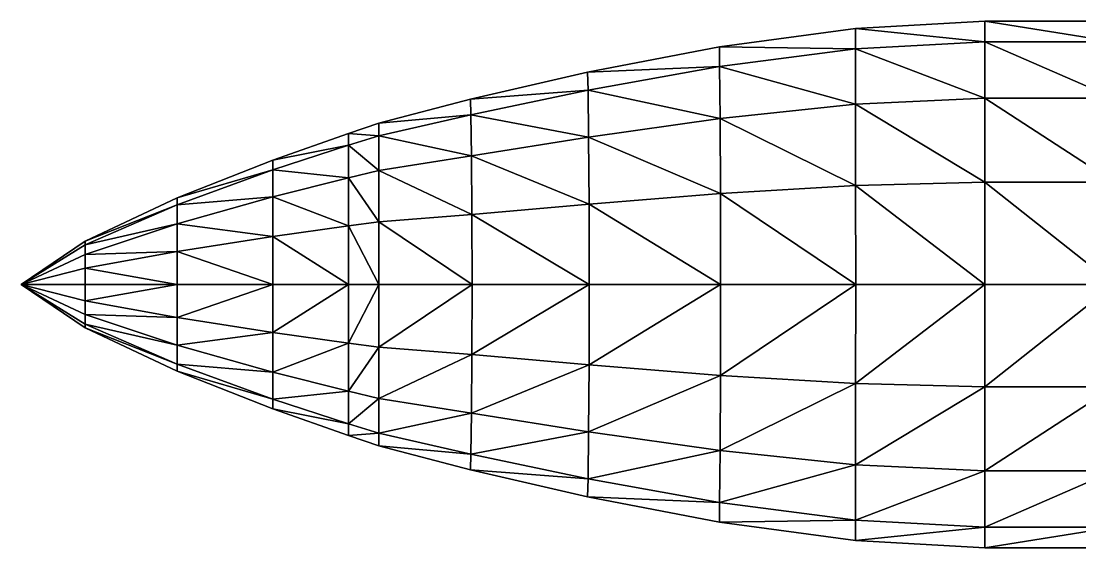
# Model space of a CAD drawing. Extents: x 0 to 32.6, y -11.9 to 11.9.
# Drawn here: x 0 to 4.921, y -1.225 to 1.225 of the extents above; entities that cross this region are included whole.
import ezdxf

# ---------------------------------------------------------------- set-up
doc = ezdxf.new("R2010")
doc.units = 0

msp = doc.modelspace()

# ---------------------------------------------------------------- linework, layer by layer
for points in [[(3.2455, 1.105), (3.8773, 1.1913), (3.8777, 1.0964, -0.2868)], [(3.8777, 1.0964, 0.2868), (3.8773, 1.1913), (3.2455, 1.105)], [(3.8773, 1.1913), (4.4797, 1.225), (4.4797, 1.1287, -0.2918)], [(4.4797, 1.1287, 0.2918), (4.4797, 1.225), (3.8773, 1.1913)], [(3.8773, 1.1913), (4.4797, 1.1287, -0.2918), (3.8777, 1.0964, -0.2868)], [(3.8777, 1.0964, 0.2868), (4.4797, 1.1287, 0.2918), (3.8773, 1.1913)], [(4.4797, 1.225), (5.0801, 1.225), (5.0801, 1.1287, -0.2918)], [(4.4797, 1.225), (5.0801, 1.1287, -0.2918), (4.4797, 1.1287, -0.2918)], [(4.4797, 1.1287, 0.2918), (5.0801, 1.1287, 0.2918), (4.4797, 1.225)], [(5.0801, 1.1287, 0.2918), (5.0801, 1.225), (4.4797, 1.225)], [(2.6331, 0.9881), (3.2455, 1.105), (3.2465, 1.0143, -0.2729)], [(3.2465, 1.0143, 0.2729), (3.2455, 1.105), (2.6331, 0.9881)], [(3.2455, 1.105), (3.8777, 1.0964, -0.2868), (3.2465, 1.0143, -0.2729)], [(3.2465, 1.0143, 0.2729), (3.8777, 1.0964, 0.2868), (3.2455, 1.105)], [(3.2465, 1.0143, -0.2729), (3.8777, 1.0964, -0.2868), (3.8783, 0.8393, -0.5201)], [(3.8783, 0.8393, 0.5201), (3.8777, 1.0964, 0.2868), (3.2465, 1.0143, 0.2729)], [(3.8777, 1.0964, -0.2868), (4.4797, 1.1287, -0.2918), (4.4797, 0.866, -0.5302)], [(4.4797, 0.866, 0.5302), (4.4797, 1.1287, 0.2918), (3.8777, 1.0964, 0.2868)], [(3.8777, 1.0964, -0.2868), (4.4797, 0.866, -0.5302), (3.8783, 0.8393, -0.5201)], [(3.8783, 0.8393, 0.5201), (4.4797, 0.866, 0.5302), (3.8777, 1.0964, 0.2868)], [(4.4797, 1.1287, -0.2918), (5.0801, 1.1287, -0.2918), (5.0801, 0.866, -0.5302)], [(4.4797, 1.1287, -0.2918), (5.0801, 0.866, -0.5302), (4.4797, 0.866, -0.5302)], [(4.4797, 0.866, 0.5302), (5.0801, 0.866, 0.5302), (4.4797, 1.1287, 0.2918)], [(5.0801, 0.866, 0.5302), (5.0801, 1.1287, 0.2918), (4.4797, 1.1287, 0.2918)], [(2.0893, 0.8624), (2.6331, 0.9881), (2.6347, 0.9046, -0.2518)], [(2.6347, 0.9046, 0.2518), (2.6331, 0.9881), (2.0893, 0.8624)], [(2.6331, 0.9881), (3.2465, 1.0143, -0.2729), (2.6347, 0.9046, -0.2518)], [(2.6347, 0.9046, 0.2518), (3.2465, 1.0143, 0.2729), (2.6331, 0.9881)], [(2.6347, 0.9046, -0.2518), (3.2465, 1.0143, -0.2729), (3.2485, 0.7725, -0.4927)], [(3.2485, 0.7725, 0.4927), (3.2465, 1.0143, 0.2729), (2.6347, 0.9046, 0.2518)], [(3.2465, 1.0143, -0.2729), (3.8783, 0.8393, -0.5201), (3.2485, 0.7725, -0.4927)], [(3.2485, 0.7725, 0.4927), (3.8783, 0.8393, 0.5201), (3.2465, 1.0143, 0.2729)], [(2.0893, 0.8624), (2.6347, 0.9046, -0.2518), (2.0906, 0.7895, -0.2251)], [(2.0906, 0.7895, 0.2251), (2.6347, 0.9046, 0.2518), (2.0893, 0.8624)], [(2.0906, 0.7895, -0.2251), (2.6347, 0.9046, -0.2518), (2.6376, 0.6854, -0.4527)], [(2.6376, 0.6854, 0.4527), (2.6347, 0.9046, 0.2518), (2.0906, 0.7895, 0.2251)], [(2.6347, 0.9046, -0.2518), (3.2485, 0.7725, -0.4927), (2.6376, 0.6854, -0.4527)], [(2.6376, 0.6854, 0.4527), (3.2485, 0.7725, 0.4927), (2.6347, 0.9046, 0.2518)], [(1.6629, 0.75), (2.0893, 0.8624), (2.0906, 0.7895, -0.2251)], [(2.0906, 0.7895, 0.2251), (2.0893, 0.8624), (1.6629, 0.75)], [(3.2485, 0.7725, -0.4927), (3.8783, 0.8393, -0.5201), (3.8788, 0.4612, -0.6753)], [(3.8788, 0.4612, 0.6753), (3.8783, 0.8393, 0.5201), (3.2485, 0.7725, 0.4927)], [(3.8783, 0.8393, -0.5201), (4.4797, 0.866, -0.5302), (4.4797, 0.4766, -0.691)], [(4.4797, 0.4766, 0.691), (4.4797, 0.866, 0.5302), (3.8783, 0.8393, 0.5201)], [(3.8783, 0.8393, -0.5201), (4.4797, 0.4766, -0.691), (3.8788, 0.4612, -0.6753)], [(3.8788, 0.4612, 0.6753), (4.4797, 0.4766, 0.691), (3.8783, 0.8393, 0.5201)], [(4.4797, 0.866, -0.5302), (5.0801, 0.866, -0.5302), (5.0801, 0.4766, -0.691)], [(4.4797, 0.866, -0.5302), (5.0801, 0.4766, -0.691), (4.4797, 0.4766, -0.691)], [(4.4797, 0.4766, 0.691), (5.0801, 0.4766, 0.691), (4.4797, 0.866, 0.5302)], [(5.0801, 0.4766, 0.691), (5.0801, 0.866, 0.5302), (4.4797, 0.866, 0.5302)], [(1.6629, 0.75), (2.0906, 0.7895, -0.2251), (1.6629, 0.691, -0.1945)], [(1.6629, 0.691, -0.1945), (2.0906, 0.7895, -0.2251), (2.0933, 0.5981, -0.4048)], [(2.0933, 0.5981, 0.4048), (2.0906, 0.7895, 0.2251), (1.6629, 0.691, 0.1945)], [(1.6629, 0.691, 0.1945), (2.0906, 0.7895, 0.2251), (1.6629, 0.75)], [(2.0906, 0.7895, -0.2251), (2.6376, 0.6854, -0.4527), (2.0933, 0.5981, -0.4048)], [(2.0933, 0.5981, 0.4048), (2.6376, 0.6854, 0.4527), (2.0906, 0.7895, 0.2251)], [(1.5209, 0.703), (1.6629, 0.75), (1.6629, 0.691, -0.1945)], [(1.6629, 0.691, 0.1945), (1.6629, 0.75), (1.5209, 0.703)], [(2.6376, 0.6854, -0.4527), (3.2485, 0.7725, -0.4927), (3.25, 0.4229, -0.6345)], [(3.25, 0.4229, 0.6345), (3.2485, 0.7725, 0.4927), (2.6376, 0.6854, 0.4527)], [(3.2485, 0.7725, -0.4927), (3.8788, 0.4612, -0.6753), (3.25, 0.4229, -0.6345)], [(3.25, 0.4229, 0.6345), (3.8788, 0.4612, 0.6753), (3.2485, 0.7725, 0.4927)], [(1.1704, 0.5789), (1.5209, 0.703), (1.5209, 0.6475, -0.1857)], [(1.5209, 0.6475, 0.1857), (1.5209, 0.703), (1.1704, 0.5789)], [(1.5209, 0.703), (1.6629, 0.691, -0.1945), (1.5209, 0.6475, -0.1857)], [(1.5209, 0.6475, 0.1857), (1.6629, 0.691, 0.1945), (1.5209, 0.703)], [(1.5209, 0.6475, -0.1857), (1.6629, 0.691, -0.1945), (1.6629, 0.5302, -0.3535)], [(1.6629, 0.5302, 0.3535), (1.6629, 0.691, 0.1945), (1.5209, 0.6475, 0.1857)], [(1.6629, 0.691, -0.1945), (2.0933, 0.5981, -0.4048), (1.6629, 0.5302, -0.3535)], [(1.6629, 0.5302, 0.3535), (2.0933, 0.5981, 0.4048), (1.6629, 0.691, 0.1945)], [(1.1704, 0.5789), (1.5209, 0.6475, -0.1857), (1.1704, 0.5327, -0.1602)], [(1.1704, 0.5327, -0.1602), (1.5209, 0.6475, -0.1857), (1.5209, 0.4964, -0.338)], [(1.5209, 0.4964, 0.338), (1.5209, 0.6475, 0.1857), (1.1704, 0.5327, 0.1602)], [(1.1704, 0.5327, 0.1602), (1.5209, 0.6475, 0.1857), (1.1704, 0.5789)], [(1.5209, 0.6475, -0.1857), (1.6629, 0.5302, -0.3535), (1.5209, 0.4964, -0.338)], [(1.5209, 0.4964, 0.338), (1.6629, 0.5302, 0.3535), (1.5209, 0.6475, 0.1857)], [(2.0933, 0.5981, -0.4048), (2.6376, 0.6854, -0.4527), (2.6399, 0.3739, -0.5787)], [(2.6399, 0.3739, 0.5787), (2.6376, 0.6854, 0.4527), (2.0933, 0.5981, 0.4048)], [(2.6376, 0.6854, -0.4527), (3.25, 0.4229, -0.6345), (2.6399, 0.3739, -0.5787)], [(2.6399, 0.3739, 0.5787), (3.25, 0.4229, 0.6345), (2.6376, 0.6854, 0.4527)], [(1.6629, 0.5302, -0.3535), (2.0933, 0.5981, -0.4048), (2.0953, 0.3262, -0.5174)], [(2.0953, 0.3262, 0.5174), (2.0933, 0.5981, 0.4048), (1.6629, 0.5302, 0.3535)], [(2.0933, 0.5981, -0.4048), (2.6399, 0.3739, -0.5787), (2.0953, 0.3262, -0.5174)], [(2.0953, 0.3262, 0.5174), (2.6399, 0.3739, 0.5787), (2.0933, 0.5981, 0.4048)], [(0.7247, 0.4033), (1.1704, 0.5789), (1.1704, 0.5327, -0.1602)], [(1.1704, 0.5327, 0.1602), (1.1704, 0.5789), (0.7247, 0.4033)], [(0.7247, 0.4033), (1.1704, 0.5327, -0.1602), (0.7247, 0.3706, -0.1196)], [(0.7247, 0.3706, -0.1196), (1.1704, 0.5327, -0.1602), (1.1704, 0.4074, -0.2929)], [(1.1704, 0.4074, 0.2929), (1.1704, 0.5327, 0.1602), (0.7247, 0.3706, 0.1196)], [(0.7247, 0.3706, 0.1196), (1.1704, 0.5327, 0.1602), (0.7247, 0.4033)], [(1.1704, 0.5327, -0.1602), (1.5209, 0.4964, -0.338), (1.1704, 0.4074, -0.2929)], [(1.1704, 0.4074, 0.2929), (1.5209, 0.4964, 0.338), (1.1704, 0.5327, 0.1602)], [(1.1704, 0.4074, -0.2929), (1.5209, 0.4964, -0.338), (1.5209, 0.2728, -0.4411)], [(1.5209, 0.2728, 0.4411), (1.5209, 0.4964, 0.338), (1.1704, 0.4074, 0.2929)], [(1.5209, 0.4964, -0.338), (1.6629, 0.5302, -0.3535), (1.6629, 0.2918, -0.4607)], [(1.6629, 0.2918, 0.4607), (1.6629, 0.5302, 0.3535), (1.5209, 0.4964, 0.338)], [(1.5209, 0.4964, -0.338), (1.6629, 0.2918, -0.4607), (1.5209, 0.2728, -0.4411)], [(1.5209, 0.2728, 0.4411), (1.6629, 0.2918, 0.4607), (1.5209, 0.4964, 0.338)], [(1.6629, 0.5302, -0.3535), (2.0953, 0.3262, -0.5174), (1.6629, 0.2918, -0.4607)], [(1.6629, 0.2918, 0.4607), (2.0953, 0.3262, 0.5174), (1.6629, 0.5302, 0.3535)], [(3.25, 0.4229, -0.6345), (3.8788, 0.4612, -0.6753), (3.879, 0, -0.7315)], [(3.879, 0, 0.7315), (3.8788, 0.4612, 0.6753), (3.25, 0.4229, 0.6345)], [(3.8788, 0.4612, -0.6753), (4.4797, 0.4766, -0.691), (4.4797, 0, -0.75)], [(4.4797, 0, 0.75), (4.4797, 0.4766, 0.691), (3.8788, 0.4612, 0.6753)], [(3.8788, 0.4612, -0.6753), (4.4797, 0, -0.75), (3.879, 0, -0.7315)], [(3.879, 0, 0.7315), (4.4797, 0, 0.75), (3.8788, 0.4612, 0.6753)], [(4.4797, 0.4766, -0.691), (5.0801, 0.4766, -0.691), (5.0801, 0, -0.75)], [(4.4797, 0.4766, -0.691), (5.0801, 0, -0.75), (4.4797, 0, -0.75)], [(4.4797, 0, 0.75), (5.0801, 0, 0.75), (4.4797, 0.4766, 0.691)], [(5.0801, 0, 0.75), (5.0801, 0.4766, 0.691), (4.4797, 0.4766, 0.691)], [(0.2968, 0.2018), (0.7247, 0.4033), (0.7247, 0.3706, -0.1196)], [(0.7247, 0.3706, 0.1196), (0.7247, 0.4033), (0.2968, 0.2018)], [(0.7247, 0.3706, -0.1196), (1.1704, 0.4074, -0.2929), (0.7247, 0.2824, -0.2202)], [(0.7247, 0.2824, -0.2202), (1.1704, 0.4074, -0.2929), (1.1704, 0.2232, -0.3834)], [(1.1704, 0.2232, 0.3834), (1.1704, 0.4074, 0.2929), (0.7247, 0.2824, 0.2202)], [(0.7247, 0.2824, 0.2202), (1.1704, 0.4074, 0.2929), (0.7247, 0.3706, 0.1196)], [(1.1704, 0.4074, -0.2929), (1.5209, 0.2728, -0.4411), (1.1704, 0.2232, -0.3834)], [(1.1704, 0.2232, 0.3834), (1.5209, 0.2728, 0.4411), (1.1704, 0.4074, 0.2929)], [(2.6399, 0.3739, -0.5787), (3.25, 0.4229, -0.6345), (3.2505, 0, -0.6844)], [(3.2505, 0, 0.6844), (3.25, 0.4229, 0.6345), (2.6399, 0.3739, 0.5787)], [(3.25, 0.4229, -0.6345), (3.879, 0, -0.7315), (3.2505, 0, -0.6844)], [(3.2505, 0, 0.6844), (3.879, 0, 0.7315), (3.25, 0.4229, 0.6345)], [(0.2968, 0.2018), (0.7247, 0.3706, -0.1196), (0.2968, 0.1851, -0.0657)], [(0.2968, 0.1851, -0.0657), (0.7247, 0.3706, -0.1196), (0.7247, 0.2824, -0.2202)], [(0.7247, 0.2824, 0.2202), (0.7247, 0.3706, 0.1196), (0.2968, 0.1851, 0.0657)], [(0.2968, 0.1851, 0.0657), (0.7247, 0.3706, 0.1196), (0.2968, 0.2018)], [(2.0953, 0.3262, -0.5174), (2.6399, 0.3739, -0.5787), (2.6407, 0, -0.6215)], [(2.6407, 0, 0.6215), (2.6399, 0.3739, 0.5787), (2.0953, 0.3262, 0.5174)], [(2.6399, 0.3739, -0.5787), (3.2505, 0, -0.6844), (2.6407, 0, -0.6215)], [(2.6407, 0, 0.6215), (3.2505, 0, 0.6844), (2.6399, 0.3739, 0.5787)], [(1.6629, 0.2918, -0.4607), (2.0953, 0.3262, -0.5174), (2.096, 0, -0.5558)], [(2.096, 0, 0.5558), (2.0953, 0.3262, 0.5174), (1.6629, 0.2918, 0.4607)], [(2.0953, 0.3262, -0.5174), (2.6407, 0, -0.6215), (2.096, 0, -0.5558)], [(2.096, 0, 0.5558), (2.6407, 0, 0.6215), (2.0953, 0.3262, 0.5174)], [(0.2968, 0.1851, -0.0657), (0.7247, 0.2824, -0.2202), (0.2968, 0.1403, -0.1219)], [(0.2968, 0.1403, -0.1219), (0.7247, 0.2824, -0.2202), (0.7247, 0.1539, -0.2895)], [(0.7247, 0.1539, 0.2895), (0.7247, 0.2824, 0.2202), (0.2968, 0.1403, 0.1219)], [(0.2968, 0.1403, 0.1219), (0.7247, 0.2824, 0.2202), (0.2968, 0.1851, 0.0657)], [(0.7247, 0.2824, -0.2202), (1.1704, 0.2232, -0.3834), (0.7247, 0.1539, -0.2895)], [(0.7247, 0.1539, 0.2895), (1.1704, 0.2232, 0.3834), (0.7247, 0.2824, 0.2202)], [(1.1704, 0.2232, -0.3834), (1.5209, 0.2728, -0.4411), (1.5209, 0, -0.479)], [(1.5209, 0, 0.479), (1.5209, 0.2728, 0.4411), (1.1704, 0.2232, 0.3834)], [(1.5209, 0.2728, -0.4411), (1.6629, 0.2918, -0.4607), (1.6629, 0, -0.5)], [(1.6629, 0, 0.5), (1.6629, 0.2918, 0.4607), (1.5209, 0.2728, 0.4411)], [(1.5209, 0.2728, -0.4411), (1.6629, 0, -0.5), (1.5209, 0, -0.479)], [(1.5209, 0, 0.479), (1.6629, 0, 0.5), (1.5209, 0.2728, 0.4411)], [(1.6629, 0.2918, -0.4607), (2.096, 0, -0.5558), (1.6629, 0, -0.5)], [(1.6629, 0, 0.5), (2.096, 0, 0.5558), (1.6629, 0.2918, 0.4607)], [(0, 0), (0.2968, 0.2018), (0.2968, 0.1851, -0.0657)], [(0.2968, 0.1851, 0.0657), (0.2968, 0.2018), (0, 0)], [(0.7247, 0.1539, -0.2895), (1.1704, 0.2232, -0.3834), (1.1704, 0, -0.4169)], [(1.1704, 0, 0.4169), (1.1704, 0.2232, 0.3834), (0.7247, 0.1539, 0.2895)], [(1.1704, 0.2232, -0.3834), (1.5209, 0, -0.479), (1.1704, 0, -0.4169)], [(1.1704, 0, 0.4169), (1.5209, 0, 0.479), (1.1704, 0.2232, 0.3834)], [(0, 0), (0.2968, 0.1851, -0.0657), (0.2968, 0.1403, -0.1219)], [(0.2968, 0.1403, 0.1219), (0.2968, 0.1851, 0.0657), (0, 0)], [(0.2968, 0.1403, -0.1219), (0.7247, 0.1539, -0.2895), (0.2968, 0.0758, -0.1611)], [(0.2968, 0.0758, -0.1611), (0.7247, 0.1539, -0.2895), (0.7247, 0, -0.3153)], [(0.7247, 0, 0.3153), (0.7247, 0.1539, 0.2895), (0.2968, 0.0758, 0.1611)], [(0.2968, 0.0758, 0.1611), (0.7247, 0.1539, 0.2895), (0.2968, 0.1403, 0.1219)], [(0.7247, 0.1539, -0.2895), (1.1704, 0, -0.4169), (0.7247, 0, -0.3153)], [(0.7247, 0, 0.3153), (1.1704, 0, 0.4169), (0.7247, 0.1539, 0.2895)], [(0, 0), (0.2968, 0.1403, -0.1219), (0.2968, 0.0758, -0.1611)], [(0.2968, 0.0758, 0.1611), (0.2968, 0.1403, 0.1219), (0, 0)], [(0, 0), (0.2968, 0.0758, -0.1611), (0.2968, 0, -0.1758)], [(0.2968, 0, 0.1758), (0.2968, 0.0758, 0.1611), (0, 0)], [(0.2968, 0.0758, -0.1611), (0.7247, 0, -0.3153), (0.2968, 0, -0.1758)], [(0.2968, 0, 0.1758), (0.7247, 0, 0.3153), (0.2968, 0.0758, 0.1611)], [(0.2968, 0, -0.1758), (0.2968, -0.0758, -0.1611), (0, 0)], [(0.2968, -0.0758, -0.1611), (0.2968, -0.1403, -0.1219), (0, 0)], [(0.2968, -0.1403, -0.1219), (0.2968, -0.1851, -0.0657), (0, 0)], [(0.2968, -0.1851, -0.0657), (0.2968, -0.2018), (0, 0)], [(0, 0), (0.2968, -0.2018), (0.2968, -0.1851, 0.0657)], [(0, 0), (0.2968, -0.1851, 0.0657), (0.2968, -0.1403, 0.1219)], [(0, 0), (0.2968, -0.1403, 0.1219), (0.2968, -0.0758, 0.1611)], [(0, 0), (0.2968, -0.0758, 0.1611), (0.2968, 0, 0.1758)], [(0.2968, 0, -0.1758), (0.7247, 0, -0.3153), (0.2968, -0.0758, -0.1611)], [(0.7247, 0, -0.3153), (0.7247, -0.1539, -0.2895), (0.2968, -0.0758, -0.1611)], [(0.7247, 0, -0.3153), (1.1704, 0, -0.4169), (0.7247, -0.1539, -0.2895)], [(1.1704, 0, -0.4169), (1.1704, -0.2232, -0.3834), (0.7247, -0.1539, -0.2895)], [(1.1704, 0, -0.4169), (1.5209, 0, -0.479), (1.1704, -0.2232, -0.3834)], [(1.5209, 0, -0.479), (1.5209, -0.2728, -0.4411), (1.1704, -0.2232, -0.3834)], [(1.5209, 0, -0.479), (1.6629, 0, -0.5), (1.5209, -0.2728, -0.4411)], [(1.6629, 0, -0.5), (1.6629, -0.2918, -0.4607), (1.5209, -0.2728, -0.4411)], [(1.5209, -0.2728, 0.4411), (1.6629, -0.2918, 0.4607), (1.6629, 0, 0.5)], [(1.5209, -0.2728, 0.4411), (1.6629, 0, 0.5), (1.5209, 0, 0.479)], [(1.6629, 0, -0.5), (2.096, 0, -0.5558), (1.6629, -0.2918, -0.4607)], [(1.6629, -0.2918, 0.4607), (2.096, 0, 0.5558), (1.6629, 0, 0.5)], [(3.879, 0, -0.7315), (4.4797, 0, -0.75), (3.8788, -0.4612, -0.6753)], [(4.4797, 0, -0.75), (4.4797, -0.4766, -0.691), (3.8788, -0.4612, -0.6753)], [(3.8788, -0.4612, 0.6753), (4.4797, -0.4766, 0.691), (4.4797, 0, 0.75)], [(3.8788, -0.4612, 0.6753), (4.4797, 0, 0.75), (3.879, 0, 0.7315)], [(4.4797, 0, -0.75), (5.0801, 0, -0.75), (4.4797, -0.4766, -0.691)], [(5.0801, 0, -0.75), (5.0801, -0.4766, -0.691), (4.4797, -0.4766, -0.691)], [(4.4797, -0.4766, 0.691), (5.0801, -0.4766, 0.691), (5.0801, 0, 0.75)], [(4.4797, -0.4766, 0.691), (5.0801, 0, 0.75), (4.4797, 0, 0.75)], [(0.2968, -0.0758, 0.1611), (0.7247, -0.1539, 0.2895), (0.7247, 0, 0.3153)], [(0.2968, -0.0758, 0.1611), (0.7247, 0, 0.3153), (0.2968, 0, 0.1758)], [(0.7247, -0.1539, 0.2895), (1.1704, -0.2232, 0.3834), (1.1704, 0, 0.4169)], [(0.7247, -0.1539, 0.2895), (1.1704, 0, 0.4169), (0.7247, 0, 0.3153)], [(1.1704, -0.2232, 0.3834), (1.5209, -0.2728, 0.4411), (1.5209, 0, 0.479)], [(1.1704, -0.2232, 0.3834), (1.5209, 0, 0.479), (1.1704, 0, 0.4169)], [(2.096, 0, -0.5558), (2.0953, -0.3262, -0.5174), (1.6629, -0.2918, -0.4607)], [(1.6629, -0.2918, 0.4607), (2.0953, -0.3262, 0.5174), (2.096, 0, 0.5558)], [(2.096, 0, -0.5558), (2.6407, 0, -0.6215), (2.0953, -0.3262, -0.5174)], [(2.6407, 0, -0.6215), (2.6399, -0.3739, -0.5787), (2.0953, -0.3262, -0.5174)], [(2.0953, -0.3262, 0.5174), (2.6399, -0.3739, 0.5787), (2.6407, 0, 0.6215)], [(2.0953, -0.3262, 0.5174), (2.6407, 0, 0.6215), (2.096, 0, 0.5558)], [(2.6407, 0, -0.6215), (3.2505, 0, -0.6844), (2.6399, -0.3739, -0.5787)], [(3.2505, 0, -0.6844), (3.25, -0.4229, -0.6345), (2.6399, -0.3739, -0.5787)], [(2.6399, -0.3739, 0.5787), (3.25, -0.4229, 0.6345), (3.2505, 0, 0.6844)], [(2.6399, -0.3739, 0.5787), (3.2505, 0, 0.6844), (2.6407, 0, 0.6215)], [(3.2505, 0, -0.6844), (3.879, 0, -0.7315), (3.25, -0.4229, -0.6345)], [(3.879, 0, -0.7315), (3.8788, -0.4612, -0.6753), (3.25, -0.4229, -0.6345)], [(3.25, -0.4229, 0.6345), (3.8788, -0.4612, 0.6753), (3.879, 0, 0.7315)], [(3.25, -0.4229, 0.6345), (3.879, 0, 0.7315), (3.2505, 0, 0.6844)], [(0.2968, -0.0758, -0.1611), (0.7247, -0.1539, -0.2895), (0.2968, -0.1403, -0.1219)], [(0.2968, -0.1403, 0.1219), (0.7247, -0.1539, 0.2895), (0.2968, -0.0758, 0.1611)], [(0.7247, -0.1539, -0.2895), (0.7247, -0.2824, -0.2202), (0.2968, -0.1403, -0.1219)], [(0.2968, -0.1403, -0.1219), (0.7247, -0.2824, -0.2202), (0.2968, -0.1851, -0.0657)], [(0.2968, -0.1851, 0.0657), (0.7247, -0.2824, 0.2202), (0.2968, -0.1403, 0.1219)], [(0.2968, -0.1403, 0.1219), (0.7247, -0.2824, 0.2202), (0.7247, -0.1539, 0.2895)], [(0.7247, -0.2824, -0.2202), (0.7247, -0.3706, -0.1196), (0.2968, -0.1851, -0.0657)], [(0.2968, -0.1851, -0.0657), (0.7247, -0.3706, -0.1196), (0.2968, -0.2018)], [(0.2968, -0.2018), (0.7247, -0.3706, 0.1196), (0.2968, -0.1851, 0.0657)], [(0.2968, -0.1851, 0.0657), (0.7247, -0.3706, 0.1196), (0.7247, -0.2824, 0.2202)], [(0.7247, -0.1539, -0.2895), (1.1704, -0.2232, -0.3834), (0.7247, -0.2824, -0.2202)], [(0.7247, -0.2824, 0.2202), (1.1704, -0.2232, 0.3834), (0.7247, -0.1539, 0.2895)], [(0.7247, -0.3706, -0.1196), (0.7247, -0.4033), (0.2968, -0.2018)], [(0.2968, -0.2018), (0.7247, -0.4033), (0.7247, -0.3706, 0.1196)], [(1.1704, -0.2232, -0.3834), (1.1704, -0.4074, -0.2929), (0.7247, -0.2824, -0.2202)], [(0.7247, -0.2824, 0.2202), (1.1704, -0.4074, 0.2929), (1.1704, -0.2232, 0.3834)], [(1.1704, -0.2232, -0.3834), (1.5209, -0.2728, -0.4411), (1.1704, -0.4074, -0.2929)], [(1.1704, -0.4074, 0.2929), (1.5209, -0.2728, 0.4411), (1.1704, -0.2232, 0.3834)], [(0.7247, -0.2824, -0.2202), (1.1704, -0.4074, -0.2929), (0.7247, -0.3706, -0.1196)], [(0.7247, -0.3706, 0.1196), (1.1704, -0.4074, 0.2929), (0.7247, -0.2824, 0.2202)], [(1.5209, -0.2728, -0.4411), (1.5209, -0.4964, -0.338), (1.1704, -0.4074, -0.2929)], [(1.1704, -0.4074, 0.2929), (1.5209, -0.4964, 0.338), (1.5209, -0.2728, 0.4411)], [(1.5209, -0.2728, -0.4411), (1.6629, -0.2918, -0.4607), (1.5209, -0.4964, -0.338)], [(1.5209, -0.4964, 0.338), (1.6629, -0.2918, 0.4607), (1.5209, -0.2728, 0.4411)], [(1.6629, -0.2918, -0.4607), (1.6629, -0.5302, -0.3535), (1.5209, -0.4964, -0.338)], [(1.5209, -0.4964, 0.338), (1.6629, -0.5302, 0.3535), (1.6629, -0.2918, 0.4607)], [(1.6629, -0.2918, -0.4607), (2.0953, -0.3262, -0.5174), (1.6629, -0.5302, -0.3535)], [(1.6629, -0.5302, 0.3535), (2.0953, -0.3262, 0.5174), (1.6629, -0.2918, 0.4607)], [(2.0953, -0.3262, -0.5174), (2.0933, -0.5981, -0.4048), (1.6629, -0.5302, -0.3535)], [(1.6629, -0.5302, 0.3535), (2.0933, -0.5981, 0.4048), (2.0953, -0.3262, 0.5174)], [(2.0953, -0.3262, -0.5174), (2.6399, -0.3739, -0.5787), (2.0933, -0.5981, -0.4048)], [(2.0933, -0.5981, 0.4048), (2.6399, -0.3739, 0.5787), (2.0953, -0.3262, 0.5174)], [(1.1704, -0.4074, -0.2929), (1.1704, -0.5327, -0.1602), (0.7247, -0.3706, -0.1196)], [(0.7247, -0.3706, -0.1196), (1.1704, -0.5327, -0.1602), (0.7247, -0.4033)], [(0.7247, -0.4033), (1.1704, -0.5327, 0.1602), (0.7247, -0.3706, 0.1196)], [(0.7247, -0.3706, 0.1196), (1.1704, -0.5327, 0.1602), (1.1704, -0.4074, 0.2929)], [(2.6399, -0.3739, -0.5787), (2.6376, -0.6854, -0.4527), (2.0933, -0.5981, -0.4048)], [(2.0933, -0.5981, 0.4048), (2.6376, -0.6854, 0.4527), (2.6399, -0.3739, 0.5787)], [(2.6399, -0.3739, -0.5787), (3.25, -0.4229, -0.6345), (2.6376, -0.6854, -0.4527)], [(2.6376, -0.6854, 0.4527), (3.25, -0.4229, 0.6345), (2.6399, -0.3739, 0.5787)], [(1.1704, -0.5327, -0.1602), (1.1704, -0.5789), (0.7247, -0.4033)], [(0.7247, -0.4033), (1.1704, -0.5789), (1.1704, -0.5327, 0.1602)], [(1.1704, -0.4074, -0.2929), (1.5209, -0.4964, -0.338), (1.1704, -0.5327, -0.1602)], [(1.1704, -0.5327, 0.1602), (1.5209, -0.4964, 0.338), (1.1704, -0.4074, 0.2929)], [(3.25, -0.4229, -0.6345), (3.2485, -0.7725, -0.4927), (2.6376, -0.6854, -0.4527)], [(2.6376, -0.6854, 0.4527), (3.2485, -0.7725, 0.4927), (3.25, -0.4229, 0.6345)], [(3.25, -0.4229, -0.6345), (3.8788, -0.4612, -0.6753), (3.2485, -0.7725, -0.4927)], [(3.2485, -0.7725, 0.4927), (3.8788, -0.4612, 0.6753), (3.25, -0.4229, 0.6345)], [(3.8788, -0.4612, -0.6753), (3.8783, -0.8393, -0.5201), (3.2485, -0.7725, -0.4927)], [(3.2485, -0.7725, 0.4927), (3.8783, -0.8393, 0.5201), (3.8788, -0.4612, 0.6753)], [(3.8788, -0.4612, -0.6753), (4.4797, -0.4766, -0.691), (3.8783, -0.8393, -0.5201)], [(3.8783, -0.8393, 0.5201), (4.4797, -0.4766, 0.691), (3.8788, -0.4612, 0.6753)], [(4.4797, -0.4766, -0.691), (4.4797, -0.866, -0.5302), (3.8783, -0.8393, -0.5201)], [(3.8783, -0.8393, 0.5201), (4.4797, -0.866, 0.5302), (4.4797, -0.4766, 0.691)], [(4.4797, -0.4766, -0.691), (5.0801, -0.4766, -0.691), (4.4797, -0.866, -0.5302)], [(5.0801, -0.4766, -0.691), (5.0801, -0.866, -0.5302), (4.4797, -0.866, -0.5302)], [(4.4797, -0.866, 0.5302), (5.0801, -0.866, 0.5302), (5.0801, -0.4766, 0.691)], [(4.4797, -0.866, 0.5302), (5.0801, -0.4766, 0.691), (4.4797, -0.4766, 0.691)], [(1.5209, -0.4964, -0.338), (1.5209, -0.6475, -0.1857), (1.1704, -0.5327, -0.1602)], [(1.1704, -0.5327, 0.1602), (1.5209, -0.6475, 0.1857), (1.5209, -0.4964, 0.338)], [(1.1704, -0.5327, -0.1602), (1.5209, -0.6475, -0.1857), (1.1704, -0.5789)], [(1.1704, -0.5789), (1.5209, -0.6475, 0.1857), (1.1704, -0.5327, 0.1602)], [(1.5209, -0.4964, -0.338), (1.6629, -0.5302, -0.3535), (1.5209, -0.6475, -0.1857)], [(1.5209, -0.6475, 0.1857), (1.6629, -0.5302, 0.3535), (1.5209, -0.4964, 0.338)], [(1.6629, -0.5302, -0.3535), (1.6629, -0.691, -0.1945), (1.5209, -0.6475, -0.1857)], [(1.5209, -0.6475, 0.1857), (1.6629, -0.691, 0.1945), (1.6629, -0.5302, 0.3535)], [(1.6629, -0.5302, -0.3535), (2.0933, -0.5981, -0.4048), (1.6629, -0.691, -0.1945)], [(1.6629, -0.691, 0.1945), (2.0933, -0.5981, 0.4048), (1.6629, -0.5302, 0.3535)], [(1.5209, -0.6475, -0.1857), (1.5209, -0.703), (1.1704, -0.5789)], [(1.1704, -0.5789), (1.5209, -0.703), (1.5209, -0.6475, 0.1857)], [(2.0933, -0.5981, -0.4048), (2.0906, -0.7895, -0.2251), (1.6629, -0.691, -0.1945)], [(1.6629, -0.691, 0.1945), (2.0906, -0.7895, 0.2251), (2.0933, -0.5981, 0.4048)], [(2.0933, -0.5981, -0.4048), (2.6376, -0.6854, -0.4527), (2.0906, -0.7895, -0.2251)], [(2.0906, -0.7895, 0.2251), (2.6376, -0.6854, 0.4527), (2.0933, -0.5981, 0.4048)], [(1.5209, -0.6475, -0.1857), (1.6629, -0.691, -0.1945), (1.5209, -0.703)], [(1.5209, -0.703), (1.6629, -0.691, 0.1945), (1.5209, -0.6475, 0.1857)], [(2.6376, -0.6854, -0.4527), (2.6347, -0.9046, -0.2518), (2.0906, -0.7895, -0.2251)], [(2.0906, -0.7895, 0.2251), (2.6347, -0.9046, 0.2518), (2.6376, -0.6854, 0.4527)], [(2.6376, -0.6854, -0.4527), (3.2485, -0.7725, -0.4927), (2.6347, -0.9046, -0.2518)], [(2.6347, -0.9046, 0.2518), (3.2485, -0.7725, 0.4927), (2.6376, -0.6854, 0.4527)], [(1.6629, -0.691, -0.1945), (1.6629, -0.75), (1.5209, -0.703)], [(1.5209, -0.703), (1.6629, -0.75), (1.6629, -0.691, 0.1945)], [(1.6629, -0.691, -0.1945), (2.0906, -0.7895, -0.2251), (1.6629, -0.75)], [(1.6629, -0.75), (2.0906, -0.7895, 0.2251), (1.6629, -0.691, 0.1945)], [(2.0906, -0.7895, -0.2251), (2.0893, -0.8624), (1.6629, -0.75)], [(1.6629, -0.75), (2.0893, -0.8624), (2.0906, -0.7895, 0.2251)], [(3.2485, -0.7725, -0.4927), (3.2465, -1.0143, -0.2729), (2.6347, -0.9046, -0.2518)], [(2.6347, -0.9046, 0.2518), (3.2465, -1.0143, 0.2729), (3.2485, -0.7725, 0.4927)], [(3.2485, -0.7725, -0.4927), (3.8783, -0.8393, -0.5201), (3.2465, -1.0143, -0.2729)], [(3.2465, -1.0143, 0.2729), (3.8783, -0.8393, 0.5201), (3.2485, -0.7725, 0.4927)], [(2.0906, -0.7895, -0.2251), (2.6347, -0.9046, -0.2518), (2.0893, -0.8624)], [(2.0893, -0.8624), (2.6347, -0.9046, 0.2518), (2.0906, -0.7895, 0.2251)], [(2.6347, -0.9046, -0.2518), (2.6331, -0.9881), (2.0893, -0.8624)], [(2.0893, -0.8624), (2.6331, -0.9881), (2.6347, -0.9046, 0.2518)], [(3.8783, -0.8393, -0.5201), (3.8777, -1.0964, -0.2868), (3.2465, -1.0143, -0.2729)], [(3.2465, -1.0143, 0.2729), (3.8777, -1.0964, 0.2868), (3.8783, -0.8393, 0.5201)], [(3.8783, -0.8393, -0.5201), (4.4797, -0.866, -0.5302), (3.8777, -1.0964, -0.2868)], [(3.8777, -1.0964, 0.2868), (4.4797, -0.866, 0.5302), (3.8783, -0.8393, 0.5201)], [(4.4797, -0.866, -0.5302), (4.4797, -1.1287, -0.2918), (3.8777, -1.0964, -0.2868)], [(3.8777, -1.0964, 0.2868), (4.4797, -1.1287, 0.2918), (4.4797, -0.866, 0.5302)], [(4.4797, -0.866, -0.5302), (5.0801, -0.866, -0.5302), (4.4797, -1.1287, -0.2918)], [(5.0801, -0.866, -0.5302), (5.0801, -1.1287, -0.2918), (4.4797, -1.1287, -0.2918)], [(4.4797, -1.1287, 0.2918), (5.0801, -1.1287, 0.2918), (5.0801, -0.866, 0.5302)], [(4.4797, -1.1287, 0.2918), (5.0801, -0.866, 0.5302), (4.4797, -0.866, 0.5302)], [(2.6347, -0.9046, -0.2518), (3.2465, -1.0143, -0.2729), (2.6331, -0.9881)], [(2.6331, -0.9881), (3.2465, -1.0143, 0.2729), (2.6347, -0.9046, 0.2518)], [(3.2465, -1.0143, -0.2729), (3.2455, -1.105), (2.6331, -0.9881)], [(2.6331, -0.9881), (3.2455, -1.105), (3.2465, -1.0143, 0.2729)], [(3.2465, -1.0143, -0.2729), (3.8777, -1.0964, -0.2868), (3.2455, -1.105)], [(3.2455, -1.105), (3.8777, -1.0964, 0.2868), (3.2465, -1.0143, 0.2729)], [(3.8777, -1.0964, -0.2868), (3.8773, -1.1913), (3.2455, -1.105)], [(3.2455, -1.105), (3.8773, -1.1913), (3.8777, -1.0964, 0.2868)], [(3.8777, -1.0964, -0.2868), (4.4797, -1.1287, -0.2918), (3.8773, -1.1913)], [(3.8773, -1.1913), (4.4797, -1.1287, 0.2918), (3.8777, -1.0964, 0.2868)], [(4.4797, -1.1287, -0.2918), (4.4797, -1.225), (3.8773, -1.1913)], [(3.8773, -1.1913), (4.4797, -1.225), (4.4797, -1.1287, 0.2918)], [(4.4797, -1.1287, -0.2918), (5.0801, -1.1287, -0.2918), (4.4797, -1.225)], [(5.0801, -1.1287, -0.2918), (5.0801, -1.225), (4.4797, -1.225)], [(4.4797, -1.225), (5.0801, -1.225), (5.0801, -1.1287, 0.2918)], [(4.4797, -1.225), (5.0801, -1.1287, 0.2918), (4.4797, -1.1287, 0.2918)]]:
    msp.add_3dface(points)

doc.saveas('drawing.dxf')
